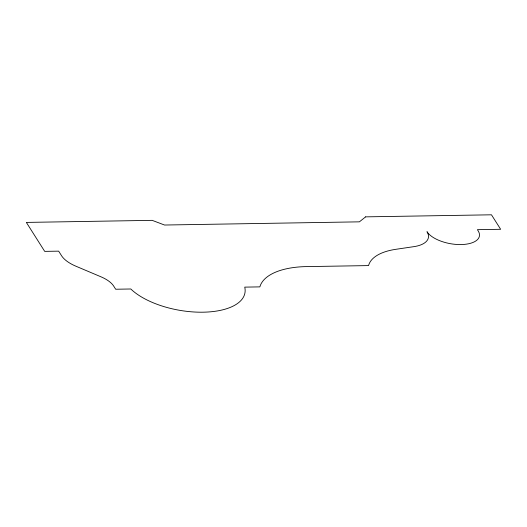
<?xml version="1.0" encoding="UTF-8"?>
<svg xmlns="http://www.w3.org/2000/svg" width="527" height="527" viewBox="0 0 527 527"><rect width="100%" height="100%" fill="white"/><g stroke="black" fill="none" stroke-linecap="round" stroke-linejoin="round"><path stroke-width="0.79" d="M365.639 216.86L359.394 221.841L164.543 225.029L152.184 220.352L26.35 222.414L44.696 251.379L58.655 251.148L61.481 255.608A33.227 15.342 10.1 0 0 75.862 266.188L100.927 276.787A29.729 13.728 10.1 0 1 114.01 286.609L115.676 289.237L130.808 288.987A61.955 28.61 10.1 0 0 203.06 312.195A61.955 28.61 10.1 0 0 244.739 287.129L259.864 286.879A69.617 32.147 10.1 0 1 304.408 266.642L368.564 265.588A58.128 26.844 10.1 0 1 395.81 249.317L413.952 246.636A30.652 14.157 10.1 0 0 426.995 231.709A27.259 12.589 10.1 0 0 460.987 244.568A27.259 12.589 10.1 0 0 478.16 230.872L477.396 229.667L500.65 229.285L491.474 214.805L365.639 216.86"/></g></svg>
